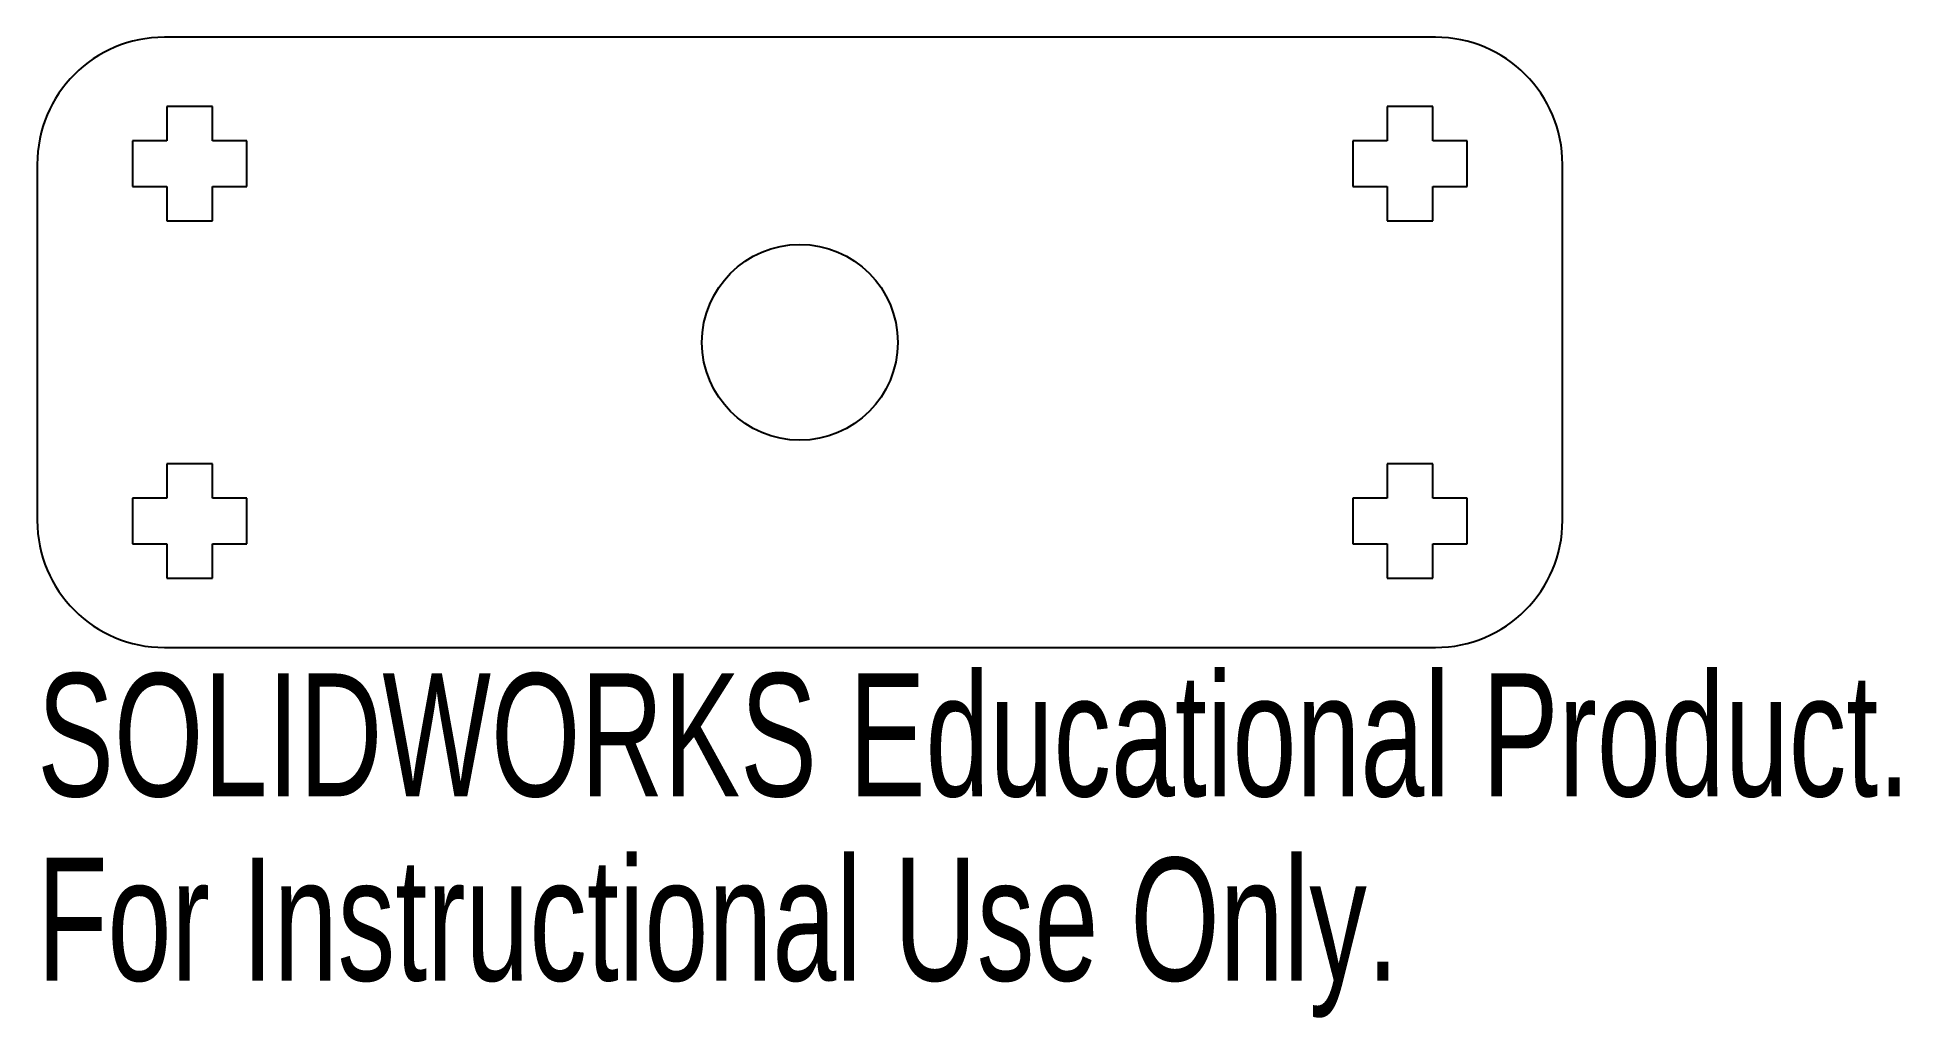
# Model space of a CAD drawing. Header units: millimetres. Extents: x 16.2 to 89.5, y -89.6 to -51.1.
import ezdxf

# ---------------------------------------------------------------- set-up
doc = ezdxf.new("R2010")
doc.units = ezdxf.units.MM
doc.styles.add('SLDTEXTSTYLE0', font='TXT', dxfattribs={"width": 0.7})

msp = doc.modelspace()

# ---------------------------------------------------------------- linework, layer by layer
at = {"color": 7, "linetype": 'Continuous', "lineweight": 25}
for p, q in [((71.233, -51.067), (21.233, -51.067)), ((21.333, -53.788), (21.333, -55.138)), ((23.133, -53.788), (21.333, -53.788)), ((23.133, -55.138), (23.133, -53.788)), ((71.133, -53.788), (69.333, -53.788)), ((69.333, -53.788), (69.333, -55.138)), ((71.133, -55.138), (71.133, -53.788)), ((19.983, -55.138), (19.983, -56.938)), ((21.333, -55.138), (19.983, -55.138)), ((24.483, -55.138), (23.133, -55.138)), ((24.483, -56.938), (24.483, -55.138)), ((67.983, -55.138), (67.983, -56.938)), ((69.333, -55.138), (67.983, -55.138)), ((72.483, -55.138), (71.133, -55.138)), ((72.483, -56.938), (72.483, -55.138)), ((16.233, -56.067), (16.233, -70.067)), ((76.233, -70.067), (76.233, -56.067)), ((19.983, -56.938), (21.333, -56.938)), ((21.333, -56.938), (21.333, -58.288)), ((23.133, -56.938), (24.483, -56.938)), ((23.133, -58.288), (23.133, -56.938)), ((67.983, -56.938), (69.333, -56.938)), ((69.333, -56.938), (69.333, -58.288)), ((71.133, -56.938), (72.483, -56.938)), ((71.133, -58.288), (71.133, -56.938)), ((21.333, -58.288), (23.133, -58.288)), ((69.333, -58.288), (71.133, -58.288)), ((21.333, -67.847), (21.333, -69.197)), ((23.133, -67.847), (21.333, -67.847)), ((23.133, -69.197), (23.133, -67.847)), ((69.333, -67.847), (69.333, -69.197)), ((71.133, -67.847), (69.333, -67.847)), ((71.133, -69.197), (71.133, -67.847)), ((19.983, -69.197), (19.983, -70.997)), ((21.333, -69.197), (19.983, -69.197)), ((24.483, -69.197), (23.133, -69.197)), ((24.483, -70.997), (24.483, -69.197)), ((67.983, -69.197), (67.983, -70.997)), ((69.333, -69.197), (67.983, -69.197)), ((72.483, -69.197), (71.133, -69.197)), ((72.483, -70.997), (72.483, -69.197)), ((19.983, -70.997), (21.333, -70.997)), ((21.333, -70.997), (21.333, -72.347)), ((23.133, -70.997), (24.483, -70.997)), ((23.133, -72.347), (23.133, -70.997)), ((67.983, -70.997), (69.333, -70.997)), ((69.333, -70.997), (69.333, -72.347)), ((71.133, -70.997), (72.483, -70.997)), ((71.133, -72.347), (71.133, -70.997)), ((21.333, -72.347), (23.133, -72.347)), ((69.333, -72.347), (71.133, -72.347)), ((21.233, -75.067), (71.233, -75.067))]:
    msp.add_line(p, q, dxfattribs=at)
msp.add_circle((46.233, -63.067), 3.85, dxfattribs=at)
for centre, start, end in [((21.233, -56.067), 90, 180), ((71.233, -56.067), 0, 90), ((21.233, -70.067), 180, 270), ((71.233, -70.067), 270, 0)]:
    msp.add_arc(centre, 5, start, end, dxfattribs=at)

# ---------------------------------------------------------------- texts
at = {"color": 7, "linetype": 'Continuous', "char_height": 4.83362, "attachment_point": 1, "style": 'SLDTEXTSTYLE0'}
for s, insert in [('SOLIDWORKS Educational Product.', (16.233, -76.087)), ('For Instructional Use Only.', (16.233, -83.337))]:
    msp.add_mtext(s, dxfattribs=dict(at, insert=insert))

doc.saveas('drawing.dxf')
